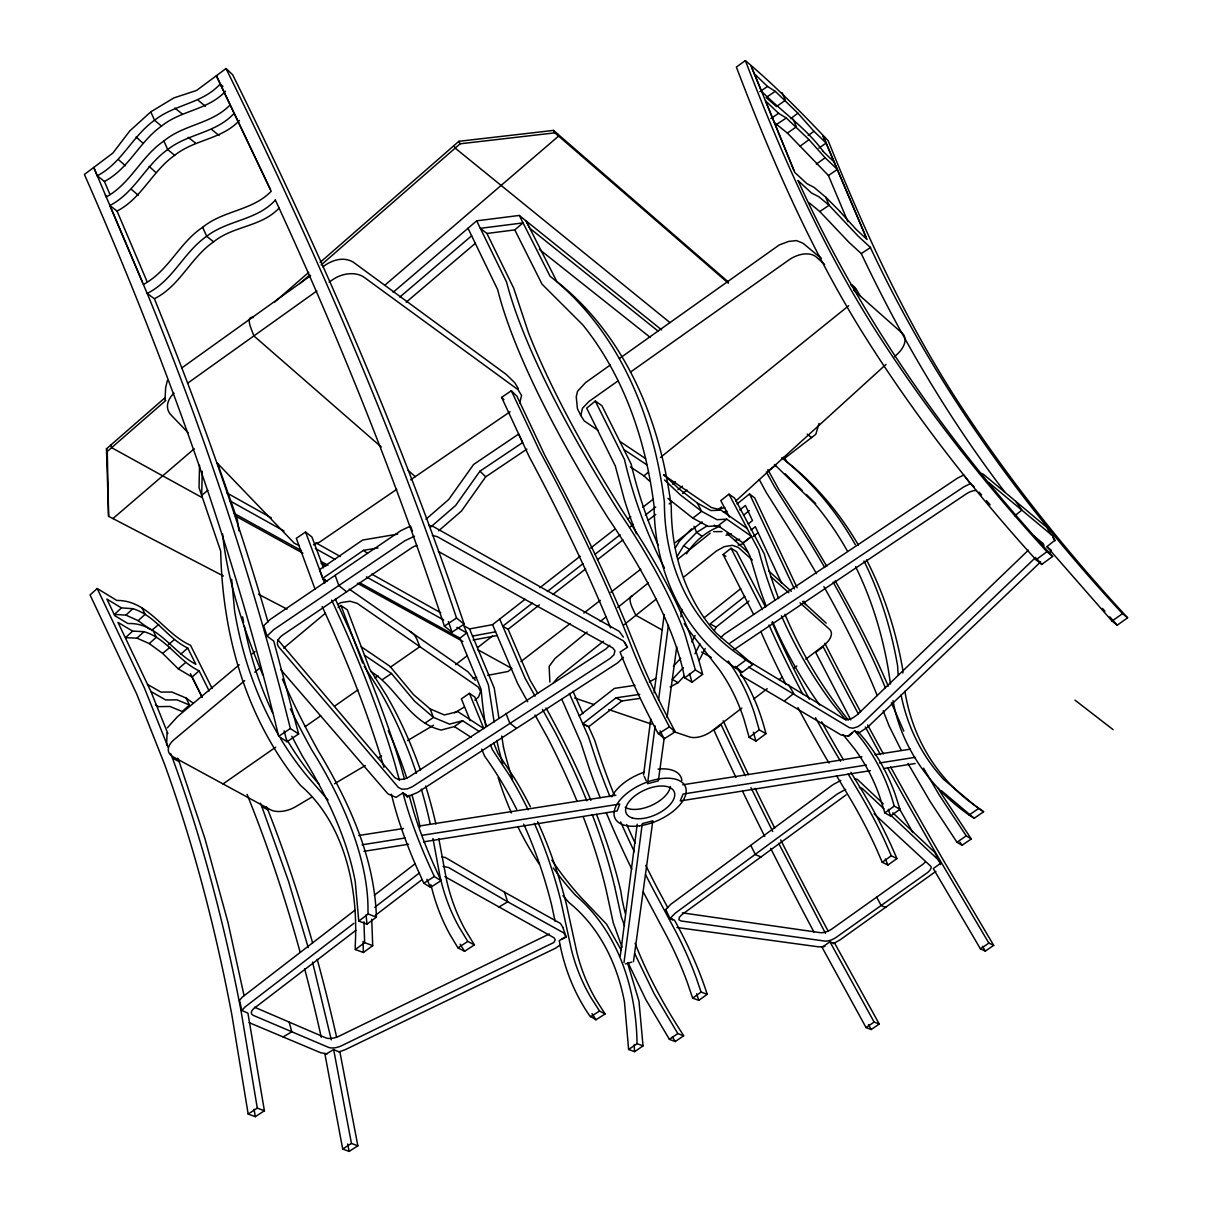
<?xml version="1.0" encoding="UTF-8"?>
<svg xmlns="http://www.w3.org/2000/svg" width="1212" height="1212" viewBox="0 0 1212 1212"><rect width="100%" height="100%" fill="white"/><g stroke="black" fill="none" stroke-linecap="round" stroke-linejoin="round"><path stroke-width="1.5" d="M199.541 465.302L199.041 487.678L220.69 551.157A554.248 405.247 -52.6 0 0 300.606 785.452A233.234 159.181 -70.1 0 1 355.222 945.602L355.343 949.541L363.418 952.496L372.705 945.633L371.751 919.226M202.252 471.226L201.692 495.45L207.828 490.254M166.589 745.062L167.074 732.821M164.999 399.975L165.665 387.552L167.377 380.492M620.256 956.041L637.209 824.236M643.557 774.938L650.753 718.943M654.116 692.825L664.191 614.439M624.013 962.495L642.284 823.645L652.829 820.812L633.467 961.616M655.131 725.973L647.541 783.709L658.328 780.861L664.221 738.002M658.57 699.885L668.373 625.377M667.039 717.504L676.781 646.693M680.886 616.878L681.901 609.424M597.986 430.275L584.169 420.867L580.76 415.458L582.472 408.292L588.835 401.566L618.059 380.886M519.736 402.884L521.569 395.506L518.1 389.734L364.282 277.412A25.028 17.953 -22.5 0 0 332.224 279.987L329.149 282.169M610.53 627.892L607.818 621.089A929.755 231.386 52.9 0 0 529.386 457.075L501.617 397.4L511.312 390.734L517.039 396.4L544.749 455.167L562.307 488.36A951.662 231.128 53 0 1 624.695 620.559L641.981 663.206A230.447 41.678 57.7 0 0 665.994 714.171L675.235 731.79L664.176 738.82L657.54 732.472A242.476 45.086 57.8 0 1 620.105 652.026L627.422 647.284L623.423 640.906L437.32 536.704L432.366 535.371M819.054 423.442L815.797 434.32L784.573 458.378M691.855 641.996L695.127 635.527M694.961 653.798L700.021 643.83M699.324 660.116L705.187 648.556M714.398 630.391L716.08 627.089L749.031 601.016M675.326 547.885L679.19 541.491L691.537 528.841M677.22 556.323L683.659 545.688L696.673 532.371L707.278 525.826M686.492 553.884C694.37 541.461 706.581 531.053 720.489 526.144M425.927 519.266L448.728 499.495L473.619 464.438L518.706 434.032L522.645 442.577L479.952 471.18L455.606 505.495L430.896 526.902M526.887 449.137L485.709 476.816L461.439 511.085L438.638 530.811M275.321 199.935C339.466 338.754 396.369 480.922 444.395 626.134L452.046 632.179L464.151 624.15C400.49 435.623 320.741 252.99 232.628 74.705L226.008 68.554L196.586 90.445L173.892 97.899L150.788 111.868L129.76 130.941L112.913 153.015L93.748 167.453L97.248 175.801L104.414 181.452C128.926 168.619 139.319 141.789 161.469 126.124C180.997 110.231 208.01 110.141 225.523 91.203M230.204 104.914L230.144 104.868C211.827 124.063 183.936 124.26 163.893 141.016C141.092 156.439 130.623 183.633 106.232 196.965L105.383 194.874M142.516 282.351L109.853 205.495C134.805 192.647 145.288 165.408 167.71 149.53C188.193 133.426 216.054 133.184 234.158 113.292L234.204 113.352M109.853 205.495L117.034 211.07C141.834 198.238 152.227 171.074 174.649 155.348C194.39 139.35 221.705 139.562 239.415 120.442M97.248 175.801C121.897 162.938 132.381 136.032 154.545 120.23C174.786 104.217 202.343 103.687 220.236 83.992L216.357 75.765L271.215 191.269C252.217 210.903 223.417 210.237 202.662 227.295C179.088 242.9 168.619 271.094 143.364 284.441L143.425 284.487M167.377 727.806L177.437 716.716L239.234 664.812M1049.44 552.854L1051.41 550.354L1046.91 546.642L1054.849 540.325L1052.864 537.461M553.096 683.295L557.778 677.69L603.455 641.224M673.372 666.176L680.765 658.283M683.401 667.645L672.296 679.493L678.159 682.644L684.386 676.023M665.343 909.924L670.827 904.258L832.644 784.876L840.795 780.407M643.299 892.062L667.403 937.361A222.917 90.839 53.6 0 1 687.84 983.932L692.643 998.127L698.809 1000.324L707.232 994.294L706.838 993.143A235.204 94.869 53.6 0 0 674.433 920.059L669.615 918.923L675.114 913.287L837.477 793.875L845.673 789.391M266.382 636.8L273.564 629.755L405.05 540.643L414.489 536.249M609.787 645.254L605.939 648.95L408.989 776.998L403.732 779.24L398.415 779.483L394.794 777.665L277.806 639.694M720.61 637.754L724.428 634.088L957.571 478.073L963.752 475.028L970.357 483.664L974.145 486.785M1028.397 550.157L856.793 715.171L852.49 718.14L847.749 719.564L844.143 718.974L743.456 658.071M623.468 657.298L617.59 662.919L417.685 792.406L407.338 796.814L404.687 794.102L407.338 796.814M1035.715 557.368L861.929 723.822L857.641 726.776L852.945 728.2L849.354 727.624L748.698 667.1M733.548 649.965L966.434 493.799A12.711 7.03 -33.6 0 1 976.569 490.496M1040.669 561.868L867.777 727.079L858.475 733.169L854.611 730.836L847.915 736.123M121.442 607.894L114.473 614.408L125.942 615.12L132.805 608.666C155.469 615.469 167.059 638.148 187.739 648.041L195.844 664.267C172.513 652.268 157.287 622.195 127.942 623.559L114.792 615.681L106.883 599.076L121.442 607.894L132.805 608.666M143.97 631.664L132.608 631.104L125.563 637.663L137.032 638.163L143.97 631.664C166.771 638.239 178.315 661.085 199.116 670.827L209.191 691.007M740.411 675.19L841.31 735.078L848.415 736.214L852.142 732.79M735.623 501.162L886.033 364.388M894.395 356.798L897.183 354.252A22.119 13.377 -32.1 0 0 902.228 333.209L853.596 290.107M848.415 736.214L852.354 732.624M212.176 688.507L190.496 645.238C163.968 633.694 148.546 600.046 116.837 600.455L97.202 588.517L90.067 594.925L136.759 694.128L164.514 764.151A2167.586 1008.323 -73 0 1 231.871 1014.929L248.172 1114.04L255.308 1116.676L264.398 1110.783L247.899 1013.096L240.915 1010.111A2184.039 1016.262 -73.1 0 0 172.437 758.03L170.634 753.531M279.078 208.116C261.141 227.099 233.431 225.69 213.615 241.839C190.451 257.777 180.088 285.926 154.379 298.743L147.243 293.471M125.942 615.12L138.123 620.65L145.167 614.348L141.986 607.818M935.891 871.367L840.325 939.694L833.326 943.663M137.032 638.163L149.243 643.572L156.363 637.224L153.106 630.573M180.77 654.192L187.739 648.041M149.243 643.572L162.65 653.404L178.24 668.827L192.087 677.008L199.116 670.827M132.608 631.104L117.988 622.377L147.561 684.447L160.848 692.067L171.846 692.037L186.087 698.006L189.511 705.036L182.179 711.489L169.892 706.46L158.454 706.641L155.439 704.929M223.387 576.003L108.595 516.312L106.459 448.834L164.908 397.824M274.533 302.167L308.712 272.336M320.104 262.398L458.878 141.304L553.52 130.396L728.442 282.093M108.595 516.312L107.277 451.47L165.802 400.445M299.788 283.593L309.772 274.897M321.18 264.958L460.121 143.804L554.838 132.85L728.351 283.199M474.907 700.157L478.528 697.021L480.619 691.355L478.089 686.946L357.192 603.349L349.965 601.213L340.814 602.637L337.542 604.455M112.928 518.569L194.253 448.773M384.961 285.108L558.596 136.092L557.278 133.638M393.173 292.289L476.68 220.842L519.281 215.448L661.616 329.861M399.824 297.076L471.635 235.779M406.187 302.227L475.346 243.324M486.921 233.477L514.797 229.886L523.054 222.887L480.346 228.341L486.921 233.477L513.646 288.047L528.508 332.785A467.105 101.747 52.9 0 0 623.15 511.964C656.313 562.353 687.977 615.272 702.612 674.357L692.007 682.235L684.765 677.856L683.977 675.145A273.67 81.31 51.4 0 0 607.924 517.766A476.74 106.02 52.9 0 1 497.662 289.638L467.999 228.265M168.407 644.678L174.149 639.8M178.24 668.827L185.481 662.676M252.172 653.95L255.05 651.541M244.688 680.659L174.073 739.668A21.074 12.256 -17.3 0 0 172.998 756.742L270.458 809.722A19.907 11.075 -19 0 0 295.47 806.798L311.711 797.193M254.778 672.221L260.55 667.403M283.608 648.132L325.407 613.211M151.485 630.528L158.742 624.453M630.376 466.908L643.981 475.861L648.284 472.271M162.65 653.404L169.998 647.284M658.207 545.233A765.499 580.26 -35.6 0 1 631.134 463.999L601.909 405.687L595.274 401.066L586.684 408.171L615.287 465.953L624.377 499.692A784.255 593.259 -35.6 0 0 636.376 533.735M619.999 441.486L645.632 458.651M624.119 449.697L646.602 464.696M660.419 457.485L848.733 305.697M737.047 503.98L749.531 493.935L754.728 497.95L797.132 587.729M587.138 632.028L555.051 658.404L549.142 666.373L549.869 682.053M600.243 621.514L606.061 616.832M617.711 607.485L648.45 582.805M677.872 559.171L710.232 533.189M739.774 509.994L745.41 505.48L752.47 520.584L748.243 523.963M784.664 700.763L793.739 693.461L788.497 684.613M1014.868 515.751L1021.852 510.131L1015.823 501.42M743.562 515.206L749.258 510.631M624.089 624.741L656.374 598.955M684.189 576.745L716.398 551.021L724.261 546.657L732.396 545.324L738.275 547.415L752.319 560.005M751.031 530.098L755.318 526.69L781.664 583.184M753.561 614.317L723.11 554.566L731.048 548.233L736.623 551.733L765.454 606.879M753.394 536.431L757.727 532.992M704.142 617.756L740.759 588.653M744.789 596.44L710.126 623.922L716.08 627.089M778.634 598.577A698.476 554.187 -32.1 0 1 764.287 553.869L734.623 498.132L728.942 494.178L720.792 500.601L729.442 517.024M692.87 518.175L701.612 511.297L717.019 519.706L726.761 519.16L751.576 536.401L743.092 542.946L718.095 525.75L708.202 526.402L692.87 518.175L667.933 498.39M359.328 582.563L459.969 638.163L466.756 632.861L456.863 627.361M588.623 726.7L594.683 740.199A494.269 149.773 54.7 0 0 614.242 794.996M494.148 721.943L488.421 684.977L463.772 625.68L469.529 628.907L492.557 624.665L525.038 599.304M539.931 587.668L580.154 556.247M590.577 548.112L614.423 529.492M627.831 519.009L630.801 516.691M642.724 507.373L653.147 499.238M672.508 484.103L675.493 481.785M747.274 528.629L721.064 510.161L710.99 510.57L697.309 503.025L678.659 488.603L663.721 474.498M579.26 715.898L614.499 688.371L634.967 685.341M532.462 603.061L502.768 626.21L508.101 629.27L529.977 680.083A522.039 211.752 50.8 0 1 537.643 693.188M547.324 591.501L582.957 563.716M594.834 554.46L620.074 534.78M630.467 526.69L633.437 524.372M645.329 515.115L655.722 507.01M677.993 489.648L682.447 486.179M455.712 664.63L467.362 655.556M477.589 647.587L492.496 635.982M508.101 629.27L539.416 604.894M552.839 594.456L585.638 568.928M597.577 559.641L622.923 539.916M648.268 520.19L655.722 514.388M669.145 503.95L672.13 501.632M682.568 493.511L687.037 490.027M751.531 536.386L743.092 542.946L749.895 555.838L759.485 587.775A715.141 566.519 -32.2 0 0 766.363 606.561M639.966 698.37L621.847 700.99L588.714 726.73L582.73 723.776L616.075 697.809L639.724 694.37M520.902 661.57L570.337 623.468M583.82 613.09L600.304 600.379M610.787 592.304L640.754 569.216M675.205 542.658L702.172 521.887M717.156 510.343L721.655 506.874M768.09 471.089L775.589 465.317M354.828 910.288L242.43 997.021L239.506 1000.324L241.885 1010.52L245.051 1006.96L353.904 923.302M374.311 895.259L414.777 864.035M374.781 907.258L419.503 872.867M355.934 930.286L254.187 1008.278A11.302 5.333 -16.2 0 0 253.581 1015.504L328.467 1047.35A10.802 4.909 -17.2 0 0 341.496 1045.774L553.808 942.512L555.278 939.785L554.005 937.77L444.895 876.624M375.387 915.363L421.776 879.806M741.835 708.096L711.989 730.927A18.498 9.802 -25.5 0 1 689.234 736.881L673.115 731.412M753.773 698.96L767.211 688.689M779.074 679.614L782.043 677.341M793.921 668.251L796.89 665.979M805.783 659.177L823.599 645.557A18.968 10.181 -27.6 0 0 829.493 629.27L800.026 602.834M718.095 525.75L726.761 519.16M291.88 736.29A454.894 162.62 53.5 0 0 302.879 756.924A257.414 121.17 50.9 0 1 355.252 881.609L358.767 921.059L368.236 913.999L376.402 917.151C374.569 857.172 348.632 801.329 318.15 750.758A445.713 157.424 53.4 0 1 282.381 679.068M684.765 677.856L695.385 669.933L702.612 674.357M358.767 921.059L366.963 924.18L376.402 917.151M790.709 118.564L797.905 113.216L813.964 131.305L826.16 143.061L866.216 237.688M355.343 949.541L364.66 942.648L363.933 921.832M735.26 667.918L745.91 660.025L752.849 664.464L742.244 672.312C685.25 637.83 654.298 572.155 654.132 506.661A503.965 343.738 -63.9 0 0 582.896 324.967L542.022 284.153L514.797 229.886M749.152 737.366L759.227 729.866L765.984 733.684L755.94 741.138L749.152 737.366L744.016 719.413A234.567 180.543 -66.5 0 0 719.261 669.539L688.386 629.679A784.255 593.259 -35.6 0 1 684.159 623.619M874.064 813.797L930.558 866.05A10.09 4.166 -27.6 0 1 926.619 873.261L836.356 937.24A9.908 4.045 -26.5 0 1 824.827 941.088L681.099 920.984L678.932 919.756L679.296 917.332L682.068 914.499L846.127 794.875M1036.002 559.762L1046.926 551.718L1052.652 556.414L1041.775 564.413L1036.002 559.762C971.479 488.633 912.424 412.641 861.565 331.103C810.161 247.945 771.044 158.257 736.366 67.054L745.365 60.6C774.847 85.461 801.632 112.686 828.205 140.774C863.671 229.174 903.334 316.059 954.662 396.506C1005.399 475.422 1063.984 548.9 1127.599 617.787L1117.191 625.24L1112.055 621.089L1046.91 546.642M800.253 146.091L808.995 139.653L825.145 157.787L837.356 169.438L828.432 175.513L787.391 133.062L773.953 122.306M275.366 200.101C256.671 220.554 227.871 219.887 206.691 236.264C183.512 252.354 173.043 280.578 147.182 293.425L93.748 167.453L84.401 174.437C164.226 356.07 232.219 543.249 278.669 736.305L286.986 741.699L298.637 733.972L273.76 641.103L267.064 636.133L263.686 625.801L270.155 619.453L401.111 530.508L410.489 526.129L412.489 531.189M808.162 135.486L813.964 131.305M181.861 367.887L310.62 275.669M322.862 266.898C331.315 260.156 343.375 256.217 353.313 262.186L506.222 374.417L514.842 382.84L518.312 388.628M823.069 151.379L834.053 161.908M1112.055 621.089L1122.494 613.605L1127.599 617.787M692.643 998.127L701.081 992.067L707.232 994.294M882.23 862.262L891.29 855.763L896.956 858.566L887.926 865.035L882.23 862.262L876.17 848.324A231.537 71.629 52.9 0 0 852.233 802.102L836.538 775.68M187.724 383.143L316.862 290.941M816.343 164.074L825.145 157.787M840.143 211.736L856.066 229.295L867.095 239.537L822.918 135.653L826.16 143.061L818.797 148.122M754.318 73.856L751.198 66.236L761.394 91.127C781.346 111.383 805.935 127.714 823.145 151.333M610.242 365.039L585.669 382.507L577.533 391.309L576.245 396.748L577.427 408.671L580.76 415.458M619.453 358.494L779.195 244.991L788.558 241.43L796.587 240.597L803.011 243.248L820.6 257.883M884.805 812.858L894.289 806.116L899.971 809.313L890.517 816.024L884.805 812.858L879.503 796.057A215.872 175.937 -67.6 0 0 854.702 749.061L842.976 734.487M338.103 607.515L340.951 605.485L347.329 609.848L369.69 669.024L386.416 695.309A619.226 417.292 -67.3 0 1 420.534 770.408M833.992 943.284L829.932 941.8L822.1 947.345L866.065 1027.594L871.201 1029.533L879.245 1024.019L834.598 943.087M887.669 767.847A1375.893 224.705 54.7 0 0 941.436 862.762L933.27 868.549L980.447 948.875L985.311 951.117L993.688 945.36L945.799 864.368A1365.848 222.826 54.7 0 1 890.578 766.938M630.361 372.175L788.785 260.035A23.331 14.998 -32.2 0 1 816.343 257.08L824.63 264.413M370.66 671.418C397.097 687.234 408.944 722.382 441.168 730.048L454.364 726.564L462.605 720.731L479.452 731.669M223.023 783.937L275.715 747.183M305.166 726.655L320.665 715.853M334.603 706.126L357.858 689.916M374.902 678.023L378.008 675.857M390.4 667.206L419.852 646.678L417.155 639.891A28.512 21.18 -55.7 0 0 409.944 631.376M787.391 133.062L796.405 126.821L793.193 119.124M424.867 723.306L433.457 717.383L449.516 724.14L462.605 720.731M549.339 933.982L338.845 1036.275A10.847 4.969 -17.1 0 1 325.755 1037.836L254.429 1007.157M562.959 895.668A477.831 387.704 -50.5 0 0 569.185 902.728A202.283 154.333 -72.9 0 1 624.498 1002.172L628.619 1049.486L637.042 1043.683L643.027 1045.911L638.966 1001.036L627.574 963.04M969.1 815.055L978.538 808.556L983.599 811.782L974.175 818.251L969.1 815.055C930.68 788.133 901.122 747.228 893.017 700.597M866.065 1027.594L874.125 1022.049L879.245 1024.019M980.447 948.875L988.856 943.103L993.688 945.36M323.483 567.822L311.923 537.007L305.545 532.023L296.304 538.37L315.059 589.183M377.962 547.945L363.479 550.354L322.695 578.366L319.544 569.685L362.6 540.067L397.763 534.098M486.769 726.109L474.877 697.067L469.408 693.34L461.378 698.854L470.226 720.701M628.619 1049.486L634.618 1051.683L643.027 1045.911M396.733 489.33L319.513 542.173L313.484 544.824M410.641 479.816L510.1 411.747M559.853 945.239L555.46 948.254L345.041 1049.759L339.072 1051.864L333.648 1049.562L326.604 1053.758M669.403 1039.351L677.826 1033.578L683.629 1035.821L675.22 1041.562L669.403 1039.351L645.723 999.4L628.089 962.752M956.965 842.249L966.252 835.871L971.282 838.962L962.025 845.294L956.965 842.249L930.21 801.617L907.909 763.393M759.848 91.673L767.514 86.476L775.286 91.339L797.905 113.216M809.449 203.01L819.782 211.539L829.099 205.282L825.705 197.162L814.146 187.436L806.783 183.573L794.845 172.513L754.394 73.796L767.514 86.476M382.644 679.447L391.476 673.508L414.64 701.248L433.457 717.383L430.124 708.914L413.534 694.627L389.87 666.236L361.282 646.769M775.286 91.339L766.12 97.475L776.453 106.565L785.376 100.323L782.21 92.763M770.847 118.534L778.604 113.337L786.315 117.973L808.995 139.653M729.685 643.284L963.676 486.951L970.357 483.664L969.555 482.997M777.059 124.124L786.315 117.973M278.669 736.305L290.365 728.533L298.637 733.972M444.395 626.134L456.545 618.044L464.151 624.15M819.782 211.539L849.127 242.476L861.277 253.596L870.413 247.566M457.969 947.86L467.802 941.421L474.392 944.905L464.59 951.299L457.969 947.86L450 934.649A248.096 203.025 -55.5 0 1 430.911 884.669M248.172 1114.04L257.292 1108.116L264.398 1110.783M408.065 796.496L402.975 792.89L396.036 797.39L387.961 793.89L280.745 669.63M423.791 883.23L434.32 876.518L441.032 880.7L430.533 887.366L423.791 883.23L416.458 866.913A236.613 69.084 58.5 0 1 392.749 799.511A897.395 345.965 50.5 0 0 391.385 794.193M658.298 733.911L669.403 726.836L675.235 731.79M324.922 1054.076L342.708 1149.021L351.465 1143.446L357.858 1145.84L339.951 1052.243L339.072 1051.864M342.708 1149.021L349.117 1151.4L357.858 1145.84M590.38 1016.868L599.561 1011.05L605.106 1013.974L595.956 1019.777L589.668 1015.762A227.432 195.162 -56.2 0 1 559.262 940.633L566.034 936.618L562.777 927.21M283.169 1036.957L291.804 1031.76L289.138 1022.095M498.48 907.333L507.676 901.804L563.731 932.892L566.216 936.906L561.535 939.285M334.451 783.77L365.297 765.545M378.295 757.879L381.538 755.955M407.52 740.608L433.502 725.261M454.621 712.792L464.363 707.035M649.314 681.932L655.692 678.432M670.191 686.977L678.159 682.644M561.762 939.164L566.216 936.906M723.473 512.161L726.973 511.176M625.392 963.919L631.846 962.086M726.033 535.265L731.336 533.795M734.639 540.567L739.638 539.188M738.063 545.142L743.077 543.779M724.806 507.692L718.034 509.207L711.414 507.54L663.918 475.18M472.938 678.159L476.634 677.463M487.739 675.342L508.086 671.448L511.918 668.494L477.74 649.647M472.528 636.073L495.587 631.8M473.165 639.997L497.238 635.527M363.964 851.339L408.641 844.219M423.533 841.855L617.12 811.01L619.787 804.041L421.837 835.356M870.398 770.65L680.22 800.95L683.068 794.042L866.322 765.045M883.457 768.575L915.151 763.515M362.07 844.809L405.02 838.007M879.412 762.984L914.939 757.364M358.767 835.492L403.49 828.493M418.398 826.16L615.893 795.254M682.78 784.785L861.929 756.742M874.988 754.697L910.454 749.152M824.902 946.466L818.782 946.875L676.857 927.483M713.58 531.644L722.064 531.583M682.417 912.863L820.494 932.695A9.954 4.09 -26.5 0 0 832.083 928.846L922.059 864.883A10.15 4.227 -27.6 0 0 925.12 862.126M327.225 1053.864L320.695 1052.743L249.111 1022.64M669.615 918.923L672.948 919.544M443.092 866.383L448.607 867.534L507.676 901.804L504.45 892.108L445.425 857.566L441.759 856.793M428.806 525.372L433.381 526.599L619.18 631.331L623.377 637.058M859.338 787.588L862.187 788.391L883.927 808.798M854.551 778.604L857.414 779.407L883.29 803.844M574.624 698.006L594.334 704.687M608.651 709.55L651.632 724.125M672.796 919.499L669.994 918.529L665.752 909.5M986.568 482.088L989.447 483.088L1052.804 535.962L1055.076 540.779M979.054 472.725L983.371 474.24L1046.82 527.356L1050.865 534.598M364.66 942.648L372.705 945.633M885.866 907.455L881.109 905.515L876.685 897.122M761.06 856.945L755.44 854.672L750.895 845.658M189.511 705.036L177.043 699.839L165.711 699.96L150.939 691.522L147.561 684.447M430.124 708.914L444.349 714.959L457.833 711.611L483.815 728.594L469.408 693.34M582.73 723.776L588.759 726.7M299.455 545.733L294.365 543.264L216.933 462.726M258.535 594.289L286.986 609.091M172.437 758.03L179.149 761.681L204.919 838.537L227.947 922.287L244.066 995.658M260.353 803.132L261.807 806.541L267.897 809.858A2048.371 1008.823 -74 0 1 312.59 942.8M616.075 697.809L621.847 700.99M438.335 551.43L612.848 647.996L614.969 650.859L613.954 654.768L610.121 658.434L412.413 786.709L407.187 788.936L401.899 789.194L398.309 787.391L278.79 647.026A13.741 8.772 -18.1 0 1 282.896 634.921L411.292 548.082A13.877 9.09 -21.1 0 1 417.125 545.355M233.931 513.282L301.576 550.657M321.377 561.595L327.982 565.246M202.298 497.693L111.625 447.667L110.807 445.046M235.28 515.888L302.909 553.202M321.059 563.201L325.998 565.928M357.343 583.23L462.908 641.466M229.689 500.723L284.017 531.007M315.302 548.445L335.057 559.459M366.327 576.882L443.698 620.014M662.131 629.998L635.876 615.332L632.785 608.848A27.346 8.348 51.4 0 1 632.255 595.789M701.536 652.011L711.383 657.51M504.45 892.108L560.459 923.453L562.959 927.513M226.992 492.996L271.382 517.872M315.771 542.749L340.436 556.581M371.675 574.079L440.744 612.772M723.11 554.566L725.912 556.293M454.364 726.564L471.165 737.366M683.659 545.688L689.264 549.309M364.464 655.207L391.476 673.508M349.162 589.032L467.908 671.751L475.362 680.311M186.087 698.006L193.238 703.157M702.006 536.28L696.673 532.371L694.006 526.311M138.123 620.65L150 629.422M363.479 550.354L367.463 553.323M1074.999 700.157L1113.086 729.624M188.163 137.32L195.42 142.986M174.786 108.035L182.027 113.776M539.325 249.339L650.283 337.436M658.086 331.103L529.811 228.28L526.023 220.857L556.838 281.532A512.949 351.283 -63.9 0 1 671.281 506.889A260.838 206.328 -47.9 0 0 716.216 633.134L752.849 664.464M346.617 591.82L338.799 585.532L335.133 575.321M213.615 241.839L206.691 236.264L202.662 227.295M516.085 728.079L509.737 722.973L505.949 713.368M669.918 322.559L455.167 148.106L453.939 145.622M807.237 434.108L811.54 437.608M211.979 129.76L219.054 135.517M714.338 525.099L716.853 527.159M1033.881 535.931L1042.593 543.097A12.165 6.408 -33.5 0 1 1043.88 545.794M198.298 100.369L205.373 106.217M983.599 811.782L981.038 809.646A222.781 192.723 -43.2 0 1 904.925 691.31M978.538 808.556L943.784 779.528A223.614 193.087 -43.4 0 1 901.092 695.021M174.649 155.348L167.71 149.53L163.893 141.016M941.345 790.663L974.175 818.251M161.469 126.124L154.545 120.23L150.788 111.868M745.91 660.025L743.198 657.707A261.989 206.646 -48 0 1 664.388 502.041A514.903 351.389 -63.9 0 0 550.051 276.23L519.281 215.448M131.502 189.451L138.319 195.314M735.32 666.342L742.244 672.312M381.295 447.016L253.884 335.906L251.081 328.603A34.421 8.469 54.3 0 1 253.369 317.574M408.202 470.468L415.277 476.634M118.67 159.817L125.487 165.756M818.827 256.141L821.191 258.247M850.96 284.85L856.475 289.759L860.505 296.213M770.559 576.382L788.8 592.759M726.882 533.31L747.895 552.217M768.908 571.14L791.315 591.32M802.511 601.394L826.16 623.12M149.106 166.347L155.757 172.392M222.963 86.476L220.236 83.992L270.215 189.178M136.123 136.941L142.774 143.061M870.489 247.521L858.217 236.189L829.099 205.282L819.009 196.844L811.434 192.935L798.193 180.694M643.981 475.861L649.299 480.876M890.729 815.191L939.648 861.141L940.557 864.52M664.555 479.967L680.493 495.011L701.612 511.297L697.309 503.025M892.835 812.843L935.058 852.687L935.679 854.96M778.604 113.337L765.439 100.763L793.966 170.634M784.967 473.665L802.329 490.557M806.344 494.466L815.691 503.556M774.468 464.469L814.57 503.51A438.729 335.527 -65.1 0 1 847.203 550.718M501.617 397.4L503.919 399.642M479.952 471.18L485.709 476.816M825.705 197.162L840.219 211.676M188.057 432.684L170.998 414.943A24.74 17.21 -17.6 0 1 174.043 393.188M1122.494 613.605C1021.186 504.677 933.422 382.416 870.322 247.369M1102.466 608.409L1104.92 611.212M1109.828 616.817L1117.191 625.24M319.165 784.331L315.559 780.24A540.31 396.157 -52.5 0 1 287.32 740.35M328.058 800.026L307.712 776.756A542.537 396.491 -52.6 0 1 280.472 738.396M1052.652 556.414C949.617 444.774 860.838 319.21 798.026 180.543M1046.926 551.718C981.993 480.74 922.377 404.944 871.14 323.452C819.539 240.733 780.255 151.424 745.365 60.6M979.084 492.072L981.553 494.905M986.462 500.586L990.143 504.843M1036.851 558.747L1041.775 564.413M846.021 720.261L832.371 703.445A701.278 555.384 -32.2 0 1 781.422 615.757M1004.763 491.996C948.36 418.11 901.046 337.542 861.277 253.596M971.282 838.962L943.103 796.36A203.086 41.632 54.4 0 1 938.133 788.3M966.252 835.871L939.391 795.239L923.514 768.166M959.965 842.173L962.025 845.294M605.106 1013.974L596.41 1000.43A215.145 184.936 -56.3 0 1 576.957 952.844L566.307 903.91A572.049 408.55 -68.9 0 0 537.567 821.691M599.561 1011.05L590.865 997.461A215.978 185.284 -56.2 0 1 571.413 949.738L560.792 900.667A574.064 409.005 -68.8 0 0 534.371 823.342M592.001 1013.565L595.956 1019.777M364.251 666.358L379.992 691.143A621.605 417.64 -67.2 0 1 416.398 773.301M474.392 944.905L465.62 930.528A234.598 192.405 -55.6 0 1 446.531 879.882L438.805 838.643M467.802 941.421L459.03 927.013A235.582 192.738 -55.5 0 1 439.971 876.215L432.957 838.492M464.59 951.299L463.878 950.132A247.066 202.677 -55.6 0 1 460.136 944.209M840.567 761.303L833.947 750.228A519.418 117.973 53.7 0 1 815.494 717.716M848.127 773.968L861.065 795.633A231.946 70.675 52.8 0 1 885.184 841.84L891.29 855.763M829.008 763.03L825.251 756.697A518.675 119.685 53.7 0 1 797.935 707.55M683.629 1035.821L681.811 1032.745A194.117 64.675 56 0 1 635.133 943.345M677.826 1033.578L654.071 993.598L634.709 953.617M672.357 1036.73L675.22 1041.562M941.436 862.762L988.856 943.103M982.447 946.269L985.311 951.117M624.665 642.421L627.422 647.284M899.137 808.252L912.894 832.538M621.059 949.814L606.576 924.211L581.412 897.865A466.135 378.917 -50.5 0 1 551.839 860.081M784.134 456.969L786.83 461.787A446.713 342.602 -65.2 0 1 858.46 545.188M535.068 696.142L524.963 677.947L499.708 619.09M542.431 709.384L555.293 732.533A510.828 207.04 50.8 0 1 586.835 800.829M527.705 701.763L517.645 683.583L492.557 624.665M535.022 715.004L547.839 738.153A510.01 208.979 50.7 0 1 577.063 801.268M767.863 469.635L778.786 489.481A551.172 138.88 51.3 0 1 826.826 566.383M766.348 471.938L774.392 486.603L809.131 541.279A539.279 135.759 51.3 0 1 824.721 567.489M829.932 941.8L874.125 1022.049M868.489 1024.579L871.201 1029.533M759.303 479.694L766.408 492.739L800.996 547.415A538.37 138.213 51.3 0 1 816.509 573.64M553.52 130.396L554.838 132.85M936.437 856.384L940.3 863.565M667.782 907.667L656.874 887.32A494.269 149.773 54.7 0 1 645.799 865.398M728.942 494.178L758.606 550.021A701.278 555.384 -32.2 0 0 774.953 600.137M825.463 933.316L778.649 843.279M669.403 726.836L660.919 710.656A242.748 43.92 57.7 0 1 630.876 645.042A931.331 225.659 53 0 0 539.34 450.334L511.312 390.734M731.048 548.233L762.454 609.651M659.995 730.821L664.176 738.82M850.794 719.928L815.706 652.404L823.16 646.708A1375.893 224.705 54.7 0 0 858.475 714.186M903.773 731.078L891.35 702.793M772.756 831.493L750.94 787.648M901.304 750.425L889.153 726.049L883.2 710.793M803.859 601.197L805.541 604.561M824.872 643.254L828.25 650.026A1365.848 222.826 54.7 0 0 860.611 711.823M794.39 588.941L749.531 493.935M595.274 401.066L624.468 459.5A768.938 581.442 -35.7 0 0 664.449 567.989M458.878 141.304L460.121 143.804M192.087 677.008L202.131 697.233M190.451 673.736L202.177 697.203M476.68 220.842L506.601 282.138A477.437 104.096 52.9 0 0 617.832 509.994A274.2 79.901 51.4 0 1 684.689 633.315L695.385 669.933M226.008 68.554C313.923 246.809 393.385 429.472 456.545 618.044M745.304 775.741L721.125 724.731L713.944 730.23A1350.653 269.867 55.6 0 0 735.942 777.392M97.202 588.517L144.304 687.719L168.12 747.259M335.345 599.061L349.98 630.952A918.241 349.207 50.6 0 1 400.945 766.438L404.49 779.043M644.223 776.392L646.208 780.786M441.032 880.7L432.972 862.944A224.856 64.554 58.5 0 1 413.443 810.813L409.05 795.254M434.32 876.518L433.669 875.064A236.87 68.023 58.5 0 1 402.975 792.89M426.897 879.291L430.533 887.366M572.973 691.234L582.896 713.626M569.337 693.446L588.441 736.669L597.152 762.954A503.965 152.803 54.7 0 0 609.984 796.648M896.956 858.566L891.365 845.855A244.324 74.477 52.8 0 0 858.535 784.891A509.404 115.61 53.7 0 1 850.885 772.286M561.868 699.4L580.821 742.638L589.426 768.938A503.268 154.303 54.7 0 0 600.182 797.723M887.926 865.035L887.426 863.898A243.9 75.492 52.9 0 0 885.321 858.975M769.059 625.013L770.529 628.437A519.418 117.973 53.7 0 0 802.98 694.552M104.414 181.452L109.944 194.435M117.034 211.07L146.91 281.229M266.655 806.95L267.897 809.858M760.818 631.407L762.272 634.83A518.675 119.685 53.7 0 0 785.937 684.462M828.432 175.513L847.855 221.675M469.529 628.907L494.238 688.098L498.844 717.595M459.969 638.163L481.164 689.492A477.831 387.704 -50.5 0 0 485.785 726.518M493.769 743.183L497.965 753.44L514.706 778.574A572.049 408.55 -68.9 0 1 530.386 806.783M490.466 744.895L492.481 749.834L509.222 775.013A574.064 409.005 -68.8 0 1 528.144 809.858M481.74 749.137L484.542 756.076A563.171 401.127 -68.8 0 1 516.721 809.464M150.939 691.522L167.862 733.608M177.74 758.167L179.149 761.681M154.379 298.743C197.526 404.566 236.158 512.267 268.003 622.044M147.152 293.243C205.01 434.76 253.308 580.184 290.365 728.533M340.951 605.485L362.615 663.055M305.545 532.023L324.71 583.351M624.498 925.65L621.302 916.908L614.62 886.457M622.059 947.178L613.211 922.68L606.651 892.183A510.01 208.979 50.7 0 0 583.26 816.843M261.807 806.541L288.471 881.079L308.242 947.648M217.448 462.999L237.31 519.615L238.931 530.795M448.364 621.529L452.046 632.179M701.081 992.067L696.233 977.887A223.296 90.021 53.6 0 0 675.645 931.331L651.405 886.033A503.965 152.803 54.7 0 1 645.526 874.519M696.612 993.84L698.809 1000.324M899.971 809.313L895.062 793.981A226.508 185.072 -67.7 0 0 860.308 734.26A698.476 554.187 -32.1 0 1 857.854 731.442M894.289 806.116L893.85 804.738A227.341 185.315 -67.6 0 0 854.611 730.836M888.396 809.328L890.517 816.024M106.459 448.834L107.277 451.47M765.984 733.684L765.56 732.23A246.051 189.981 -66.5 0 0 736.972 667.857M759.227 729.866L754.485 713.444A247.036 190.178 -66.5 0 0 728.215 660.964M689.492 673.524L692.007 682.235M753.364 732.184L755.94 741.138M399.43 780.21L393.991 760.742A898.804 341.072 50.6 0 0 331.649 600.122M284.108 730.76L286.986 741.699M312.529 962.04L331.3 1039.835M555.157 921.468L551.657 905.091A563.171 401.127 -68.8 0 0 523.72 824.16M333.648 1049.562L351.465 1143.446M347.723 1143.976L349.117 1151.4M240.915 1010.111L257.292 1108.116M254.065 1109.222L255.308 1116.676M501.723 736.032L503.45 747.092M497.026 740.426L497.587 744.123A467.771 379.417 -50.5 0 0 502.783 763.924M890.517 684.068L888.29 669.372A438.729 335.527 -65.1 0 0 855.627 566.716M368.236 913.999L367.963 911.076A257.883 120.094 50.9 0 0 311.772 749.955A455.545 161.044 53.4 0 1 290.365 708.899M366.085 914.818L366.963 924.18M231.659 579.336L234.613 611.03A542.537 396.491 -52.6 0 0 278.533 735.154M637.042 1043.683C636.345 988.795 618.347 931.77 575.488 895.244A467.771 379.417 -50.5 0 1 553.308 867.989M634.618 1051.683L634.315 1048.213A201.601 154.166 -73 0 0 634.315 1044.502M363.055 941.421L363.418 952.496M247.066 794.375A2040.553 1001.354 -73.9 0 1 300.152 952.253M304.621 968.797A2040.553 1001.354 -73.9 0 1 321.271 1037.26M317.226 959.389A2048.371 1008.823 -74 0 1 336.633 1037.245M388.279 730.821A609.757 409.535 -67.2 0 1 406.868 778.452M411.883 794.678A609.757 409.535 -67.2 0 1 420.14 826.993M421.322 789.118A621.605 417.64 -67.2 0 1 430.245 823.918M425.654 785.982A619.226 417.292 -67.3 0 1 435.911 824.008M851.672 284.653A31.209 23.301 -49 0 1 856.475 289.759M848.294 720.034A698.476 554.187 -32.1 0 1 784.937 614.332M819.751 705.081A715.141 566.519 -32.2 0 1 772.605 621.726M843.446 759.803A509.404 115.61 53.7 0 1 821.675 721.837M809.374 699.188A509.404 115.61 53.7 0 1 771.953 622.241M883.366 753.834A1365.848 222.826 54.7 0 1 867.625 724.912M880.366 754.606A1375.893 224.705 54.7 0 1 865.338 726.958M635.209 843.294A494.269 149.773 54.7 0 1 626.725 824.584M828.25 931.286A1341.926 264.67 55.5 0 1 780.664 839.886M774.756 828.16A1341.926 264.67 55.5 0 1 755.091 788.33M748.44 774.559A1341.926 264.67 55.5 0 1 723.2 720.776M813.949 932.043A1350.653 269.867 55.6 0 1 770.68 848.37M764.742 836.492A1350.653 269.867 55.6 0 1 742.577 791.269M631.816 869.14A503.268 154.303 54.7 0 1 606.242 812.661M634.361 851.748A503.965 152.803 54.7 0 1 620.68 821.933M322.15 606.545A897.395 345.965 50.5 0 1 383.931 767.317M670.403 786.543A26.225 13.559 -24.3 0 1 651.829 805.253A26.225 13.559 -24.3 0 1 625.225 807.298M658.04 769.09A38.451 19.877 -24.3 0 1 681.811 780.437M611.802 796.784A38.451 19.877 -24.3 0 1 644.042 772.256M262.762 674.766A454.894 162.62 53.5 0 1 222.569 533.628M272.564 712.641A540.31 396.157 -52.5 0 1 244.324 626.104M243.612 622.377A540.31 396.157 -52.5 0 1 242.582 616.787M512.54 779.24A466.135 378.917 -50.5 0 1 503.45 747.092M546.021 707.975A522.039 211.752 50.8 0 1 590.895 800.329M596.546 814.434A522.039 211.752 50.8 0 1 620.817 891.078A194.117 64.675 56 0 0 625.362 913.56M592.259 814.631A510.828 207.04 50.8 0 1 614.605 886.457M539.204 864.08A477.831 387.704 -50.5 0 1 517.782 826.599M511.434 812.934A477.831 387.704 -50.5 0 1 498.162 777.619M866.519 559.883A446.713 342.602 -65.2 0 1 902.713 669.327A222.781 192.723 -43.2 0 0 902.895 673.008M823.902 586.623A538.37 138.213 51.3 0 1 877.246 695.582M898.213 674.948A223.614 193.087 -43.4 0 1 897.592 665.752A448.198 342.92 -65.1 0 0 863.974 561.005M781.695 457.757A448.198 342.92 -65.1 0 1 855.308 544.673M833.083 582.093A539.279 135.759 51.3 0 1 885.305 687.658M835.189 580.866A551.172 138.88 51.3 0 1 888.275 686.204M326.695 581.336L322.695 578.366L326.71 581.321M632.27 817.933A26.3 13.514 -24.3 0 0 673.736 799.072A26.3 13.514 -24.3 0 0 644.496 790.118A26.3 13.514 -24.3 0 0 632.27 817.933M639.588 825.811A38.557 19.801 -24.3 0 0 685.265 786.391A38.557 19.801 -24.3 0 0 625.498 794.527A38.557 19.801 -24.3 0 0 639.588 825.811"/></g></svg>
